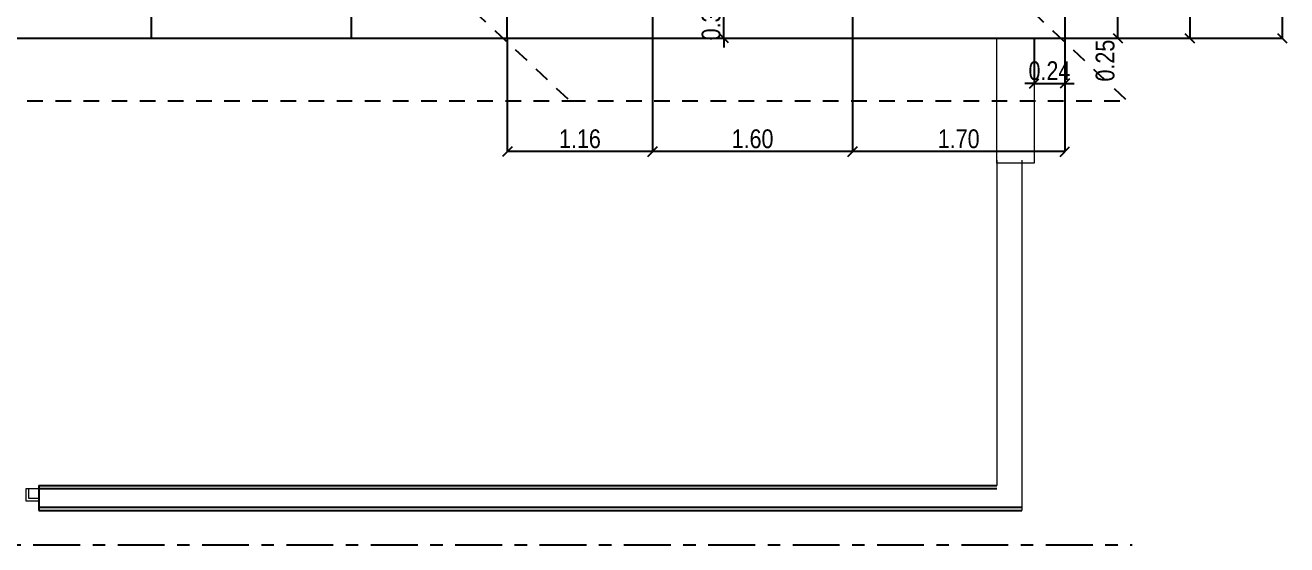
# Model space of a CAD drawing. Extents: x -135 to 36, y 31 to 104.
# Drawn here: x -9.33 to 0.76, y 56.14 to 60.29 of the extents above; entities that cross this region are included whole.
import ezdxf

# ---------------------------------------------------------------- set-up
doc = ezdxf.new("R2010")
doc.units = 0
doc.header["$MEASUREMENT"] = 0
doc.header["$PDMODE"] = 3
doc.linetypes.add('CENTER2', pattern=[1.125, 0.75, -0.125, 0.125, -0.125])
doc.linetypes.add('DASHED2', pattern=[0.375, 0.25, -0.125])
doc.layers.get('0').update_dxf_attribs({"linetype": 'CONTINUOUS'})
doc.layers.get('DEFPOINTS').update_dxf_attribs({"linetype": 'CONTINUOUS'})
doc.layers.add('ABERTURAS', color=12, linetype='CONTINUOUS', lineweight=9)
for name, color, linetype in [('COTAS', 12, 'CONTINUOUS'), ('EJES', 161, 'CENTER2'), ('NUEVO', 1, 'CONTINUOUS')]:
    doc.layers.add(name, color=color, linetype=linetype)
doc.styles.add('COTAS SECUNDARIAS', font='ARIALN.TTF', dxfattribs={"height": 0.15})
doc.dimstyles.new('COTA SECUNDARIAS', dxfattribs={"dimscale": 5, "dimtxt": 1, "dimasz": 0.015, "dimexe": 0, "dimexo": 0, "dimgap": 0.005, "dimtad": 1, "dimzin": 1, "dimdsep": 46, "dimtxsty": 'COTAS SECUNDARIAS', "dimblk": 'OBLIQUE', "dimcen": 0, "dimclrd": 11, "dimclre": 11, "dimclrt": 11, "dimaunit": 1, "dimadec": 1, "dimazin": 0, "dimtfac": 0.4, "dimtix": 1, "dimtmove": 1, "dimatfit": 3, "dimfxl": 0, "dimtolj": 1, "dimtzin": 0, "dimlwd": -1, "dimarcsym": 0})

# ---------------------------------------------------------------- blocks, each defined once
blk = doc.blocks.new('_Oblique')
at = {"color": 0, "linetype": 'ByBlock', "lineweight": -2}
blk.add_line((-0.5, -0.5), (0.5, 0.5), dxfattribs=at)
blk = doc.blocks.new('*D21')
at = {"layer": 'COTAS', "color": 11, "lineweight": -2}
for p, q in [((-1.016, 61.211), (-0.017, 61.211)), ((-1.016, 60.191), (-0.017, 60.191))]:
    blk.add_line(p, q, dxfattribs=at)
at = {"layer": 'COTAS', "color": 11}
blk.add_line((-0.017, 61.211), (-0.017, 60.191), dxfattribs=at)
at = {"layer": 'DEFPOINTS', "color": 0}
for p in [(-1.016, 61.211), (-1.016, 60.191), (-0.017, 60.191)]:
    blk.add_point(p, dxfattribs=at)
at = {"layer": 'COTAS', "color": 11, "xscale": 0.075, "yscale": 0.075, "zscale": 0.075}
for p, rotation in [((-0.017, 61.211), 90), ((-0.017, 60.191), 270)]:
    blk.add_blockref('_Oblique', p, dxfattribs=dict(at, rotation=rotation))
at = {"layer": 'COTAS', "color": 11, "insert": (-0.119, 60.701), "char_height": 0.15, "attachment_point": 5, "rotation": 90, "style": 'COTAS SECUNDARIAS'}
blk.add_mtext('\\A1;1.02', dxfattribs=at)
blk = doc.blocks.new('*D24')
at = {"layer": 'COTAS', "color": 11, "lineweight": -2}
for p, q in [((-0.501, 67.051), (0.722, 67.051)), ((-1.049, 60.191), (0.722, 60.191))]:
    blk.add_line(p, q, dxfattribs=at)
at = {"layer": 'COTAS', "color": 11}
blk.add_line((0.722, 67.051), (0.722, 60.191), dxfattribs=at)
at = {"layer": 'DEFPOINTS', "color": 0}
for p in [(-0.501, 67.051), (-1.049, 60.191), (0.722, 60.191)]:
    blk.add_point(p, dxfattribs=at)
at = {"layer": 'COTAS', "color": 11, "xscale": 0.075, "yscale": 0.075, "zscale": 0.075}
for p, rotation in [((0.722, 67.051), 90), ((0.722, 60.191), 270)]:
    blk.add_blockref('_Oblique', p, dxfattribs=dict(at, rotation=rotation))
at = {"layer": 'COTAS', "color": 11, "insert": (0.621, 63.621), "char_height": 0.15, "attachment_point": 5, "rotation": 90, "style": 'COTAS SECUNDARIAS'}
blk.add_mtext('\\A1;6.86', dxfattribs=at)
blk = doc.blocks.new('*D39')
at = {"layer": 'COTAS', "color": 11, "lineweight": -2}
for p, q in [((-2.714, 60.191), (-2.714, 59.284)), ((-1.016, 60.191), (-1.016, 59.284))]:
    blk.add_line(p, q, dxfattribs=at)
at = {"layer": 'COTAS', "color": 11}
blk.add_line((-1.016, 59.284), (-2.714, 59.284), dxfattribs=at)
at = {"layer": 'DEFPOINTS', "color": 0}
for p in [(-2.714, 60.191), (-1.016, 60.191), (-2.714, 59.284)]:
    blk.add_point(p, dxfattribs=at)
at = {"layer": 'COTAS', "color": 11, "xscale": 0.075, "yscale": 0.075, "zscale": 0.075, "rotation": 180}
blk.add_blockref('_Oblique', (-2.714, 59.284), dxfattribs=at)
at = {"layer": 'COTAS', "color": 11, "xscale": 0.075, "yscale": 0.075, "zscale": 0.075}
blk.add_blockref('_Oblique', (-1.016, 59.284), dxfattribs=at)
at = {"layer": 'COTAS', "color": 11, "insert": (-1.865, 59.386), "char_height": 0.15, "attachment_point": 5, "style": 'COTAS SECUNDARIAS'}
blk.add_mtext('\\A1;1.70', dxfattribs=at)
blk = doc.blocks.new('*D40')
at = {"layer": 'COTAS', "color": 11, "lineweight": -2}
for p, q in [((-4.314, 60.191), (-4.314, 59.284)), ((-2.714, 60.191), (-2.714, 59.284))]:
    blk.add_line(p, q, dxfattribs=at)
at = {"layer": 'COTAS', "color": 11}
blk.add_line((-2.714, 59.284), (-4.314, 59.284), dxfattribs=at)
at = {"layer": 'DEFPOINTS', "color": 0}
for p in [(-4.314, 60.191), (-2.714, 60.191), (-4.314, 59.284)]:
    blk.add_point(p, dxfattribs=at)
at = {"layer": 'COTAS', "color": 11, "xscale": 0.075, "yscale": 0.075, "zscale": 0.075, "rotation": 180}
blk.add_blockref('_Oblique', (-4.314, 59.284), dxfattribs=at)
at = {"layer": 'COTAS', "color": 11, "xscale": 0.075, "yscale": 0.075, "zscale": 0.075}
blk.add_blockref('_Oblique', (-2.714, 59.284), dxfattribs=at)
at = {"layer": 'COTAS', "color": 11, "insert": (-3.514, 59.386), "char_height": 0.15, "attachment_point": 5, "style": 'COTAS SECUNDARIAS'}
blk.add_mtext('\\A1;1.60', dxfattribs=at)
blk = doc.blocks.new('*D41')
at = {"layer": 'COTAS', "color": 11, "lineweight": -2}
for p, q in [((-5.476, 60.191), (-5.476, 59.284)), ((-4.314, 60.191), (-4.314, 59.284))]:
    blk.add_line(p, q, dxfattribs=at)
at = {"layer": 'COTAS', "color": 11}
blk.add_line((-4.314, 59.284), (-5.476, 59.284), dxfattribs=at)
at = {"layer": 'DEFPOINTS', "color": 0}
for p in [(-5.476, 60.191), (-4.314, 60.191), (-5.476, 59.284)]:
    blk.add_point(p, dxfattribs=at)
at = {"layer": 'COTAS', "color": 11, "xscale": 0.075, "yscale": 0.075, "zscale": 0.075, "rotation": 180}
blk.add_blockref('_Oblique', (-5.476, 59.284), dxfattribs=at)
at = {"layer": 'COTAS', "color": 11, "xscale": 0.075, "yscale": 0.075, "zscale": 0.075}
blk.add_blockref('_Oblique', (-4.314, 59.284), dxfattribs=at)
at = {"layer": 'COTAS', "color": 11, "insert": (-4.895, 59.386), "char_height": 0.15, "attachment_point": 5, "style": 'COTAS SECUNDARIAS'}
blk.add_mtext('\\A1;1.16', dxfattribs=at)
blk = doc.blocks.new('*D44')
at = {"layer": 'COTAS', "color": 11}
for p, q in [((-3.744, 60.491), (-3.744, 60.566)), ((-3.744, 60.191), (-3.744, 60.491)), ((-3.744, 60.191), (-3.744, 60.116))]:
    blk.add_line(p, q, dxfattribs=at)
at = {"layer": 'COTAS', "color": 11, "lineweight": -2}
for p, q in [((-3.743, 60.491), (-3.744, 60.491)), ((-3.743, 60.191), (-3.744, 60.191))]:
    blk.add_line(p, q, dxfattribs=at)
at = {"layer": 'DEFPOINTS', "color": 0}
for p in [(-3.744, 60.491), (-3.743, 60.491), (-3.743, 60.191)]:
    blk.add_point(p, dxfattribs=at)
at = {"layer": 'COTAS', "color": 11, "xscale": 0.075, "yscale": 0.075, "zscale": 0.075}
for p, rotation in [((-3.744, 60.491), 270), ((-3.744, 60.191), 90)]:
    blk.add_blockref('_Oblique', p, dxfattribs=dict(at, rotation=rotation))
at = {"layer": 'COTAS', "color": 11, "insert": (-3.845, 60.341), "char_height": 0.15, "attachment_point": 5, "rotation": 90, "style": 'COTAS SECUNDARIAS'}
blk.add_mtext('\\A1;0.30', dxfattribs=at)
blk = doc.blocks.new('*D58')
at = {"layer": 'COTAS', "color": 11, "lineweight": -2}
for p, q in [((-1.261, 60.191), (-1.261, 59.828)), ((-1.016, 60.191), (-1.016, 59.828))]:
    blk.add_line(p, q, dxfattribs=at)
at = {"layer": 'COTAS', "color": 11}
for p, q in [((-1.261, 59.828), (-1.336, 59.828)), ((-1.261, 59.828), (-1.016, 59.828)), ((-1.016, 59.828), (-0.941, 59.828))]:
    blk.add_line(p, q, dxfattribs=at)
at = {"layer": 'DEFPOINTS', "color": 0}
for p in [(-1.261, 60.191), (-1.016, 60.191), (-1.016, 59.828)]:
    blk.add_point(p, dxfattribs=at)
at = {"layer": 'COTAS', "color": 11, "xscale": 0.075, "yscale": 0.075, "zscale": 0.075}
blk.add_blockref('_Oblique', (-1.261, 59.828), dxfattribs=at)
at = {"layer": 'COTAS', "color": 11, "xscale": 0.075, "yscale": 0.075, "zscale": 0.075, "rotation": 180}
blk.add_blockref('_Oblique', (-1.016, 59.828), dxfattribs=at)
at = {"layer": 'COTAS', "color": 11, "insert": (-1.139, 59.93), "char_height": 0.15, "attachment_point": 5, "style": 'COTAS SECUNDARIAS'}
blk.add_mtext('\\A1;0.24', dxfattribs=at)
blk = doc.blocks.new('*D59')
at = {"layer": 'COTAS', "color": 11, "lineweight": -2}
for p, q in [((-1.016, 60.441), (-0.591, 60.441)), ((-1.016, 60.191), (-0.591, 60.191))]:
    blk.add_line(p, q, dxfattribs=at)
at = {"layer": 'COTAS', "color": 11}
blk.add_line((-0.591, 60.191), (-0.591, 60.441), dxfattribs=at)
at = {"layer": 'DEFPOINTS', "color": 0}
for p in [(-1.016, 60.441), (-0.591, 60.441), (-1.016, 60.191)]:
    blk.add_point(p, dxfattribs=at)
at = {"layer": 'COTAS', "color": 11, "xscale": 0.075, "yscale": 0.075, "zscale": 0.075}
for p, rotation in [((-0.591, 60.441), 90), ((-0.591, 60.191), 270)]:
    blk.add_blockref('_Oblique', p, dxfattribs=dict(at, rotation=rotation))
at = {"layer": 'COTAS', "color": 11, "insert": (-0.693, 60.012), "char_height": 0.15, "attachment_point": 5, "rotation": 90, "style": 'COTAS SECUNDARIAS'}
blk.add_mtext('\\A1;0.25', dxfattribs=at)

msp = doc.modelspace()

# ---------------------------------------------------------------- linework, layer by layer
for p, q in [((-8.326, 60.491), (-8.326, 60.191)), ((-6.726, 60.491), (-6.726, 60.191)), ((-5.476, 60.191), (-5.476, 60.411)), ((-9.576, 60.191), (-5.476, 60.191))]:
    msp.add_line(p, q)
at = {"linetype": 'DASHED2', "ltscale": 0.5}
msp.add_line((-14.716, 59.691), (-4.976, 59.691), dxfattribs=at)
at = {"layer": 'ABERTURAS'}
for p, q in [((-1.561, 59.191), (-1.561, 60.191)), ((-1.261, 60.191), (-1.261, 59.191)), ((-1.561, 59.216), (-1.561, 56.616)), ((-1.261, 59.191), (-1.561, 59.191)), ((-1.361, 59.216), (-1.361, 56.416)), ((-9.325, 56.591), (-9.225, 56.591)), ((-9.325, 56.491), (-9.325, 56.591)), ((-9.225, 56.591), (-9.225, 56.491)), ((-9.225, 56.491), (-9.325, 56.491))]:
    msp.add_line(p, q, dxfattribs=at)
msp.add_lwpolyline([(-9.305, 56.591), (-9.225, 56.591), (-9.225, 56.511), (-9.305, 56.511)], close=True, dxfattribs=at)
at = {"layer": 'EJES', "linetype": 'CENTER2', "ltscale": 0.5}
msp.add_line((-14.668, 56.141), (-0.476, 56.141), dxfattribs=at)
at = {"layer": 'NUEVO', "linetype": 'DASHED2', "ltscale": 0.5}
for p, q in [((-9.68, 64.101), (-4.976, 59.691)), ((-5.216, 64.101), (-0.516, 59.691)), ((-4.976, 59.691), (-0.516, 59.691))]:
    msp.add_line(p, q, dxfattribs=at)
at = {"layer": 'NUEVO'}
for p, q in [((-1.016, 63.741), (-1.016, 60.191)), ((-4.314, 60.491), (-4.314, 60.191)), ((-2.714, 60.491), (-2.714, 60.191)), ((-5.476, 60.191), (-1.016, 60.191)), ((-9.225, 56.616), (-9.225, 56.416)), ((-9.225, 56.616), (-1.561, 56.616)), ((-9.225, 56.591), (-1.561, 56.591)), ((-9.225, 56.441), (-1.361, 56.441)), ((-9.225, 56.416), (-1.361, 56.416))]:
    msp.add_line(p, q, dxfattribs=at)

# ---------------------------------------------------------------- dimensions: what is measured, and where the dimension line sits
at = {"layer": 'COTAS'}
for base, p1, p2, picture, middle in [((0.722, 60.191), (-0.501, 67.051), (-1.049, 60.191), '*D24', (0.621, 63.621)), ((-0.017, 60.191), (-1.016, 61.211), (-1.016, 60.191), '*D21', (-0.119, 60.701)), ((-3.744, 60.491), (-3.743, 60.191), (-3.743, 60.491), '*D44', (-3.845, 60.341))]:
    dim = msp.add_linear_dim(base=base, p1=p1, p2=p2, angle=90, dimstyle='COTA SECUNDARIAS', dxfattribs=at)
    dim.commit()
    dim.dimension.update_dxf_attribs({"geometry": picture, "text_midpoint": middle})
dim = msp.add_linear_dim(base=(-0.591, 60.441), p1=(-1.016, 60.191), p2=(-1.016, 60.441), angle=90, dimstyle='COTA SECUNDARIAS', dxfattribs=at)
dim.commit()
dim.dimension.update_dxf_attribs({"geometry": '*D59', "text_midpoint": (-0.591, 60.012), "dimtype": 160})
for base, p1, p2, picture, middle in [((-5.476, 59.284), (-4.314, 60.191), (-5.476, 60.191), '*D41', (-4.895, 59.386)), ((-4.314, 59.284), (-2.714, 60.191), (-4.314, 60.191), '*D40', (-3.514, 59.386)), ((-2.714, 59.284), (-1.016, 60.191), (-2.714, 60.191), '*D39', (-1.865, 59.386)), ((-1.0165, 59.8281), (-1.2613, 60.1911), (-1.0165, 60.1911), '*D58', (-1.1389, 59.9297))]:
    dim = msp.add_linear_dim(base=base, p1=p1, p2=p2, dimstyle='COTA SECUNDARIAS', dxfattribs=at)
    dim.commit()
    dim.dimension.update_dxf_attribs({"geometry": picture, "text_midpoint": middle})

doc.saveas('drawing.dxf')
